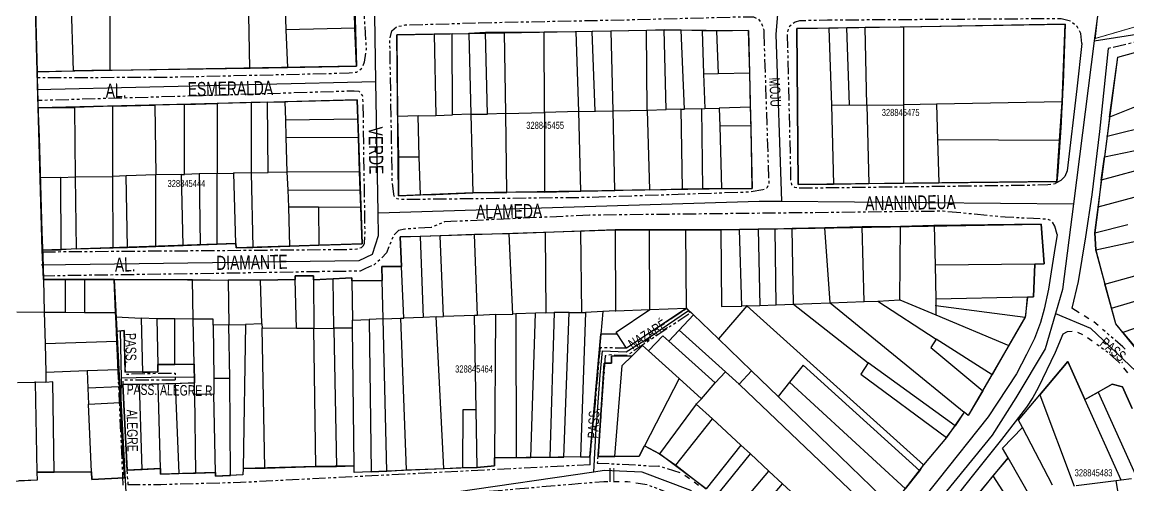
# Model space of a CAD drawing. Extents: x 203614 to 206284, y 4847494 to 4848495.
# Drawn here: x 205389.1 to 205702.2, y 4848154.1 to 4848285.1 of the extents above; entities that cross this region are included whole.
import ezdxf

# ---------------------------------------------------------------- set-up
doc = ezdxf.new("R2010")
doc.units = 0
doc.header["$LTSCALE"] = 1.5
doc.header["$MEASUREMENT"] = 0
doc.linetypes.add('PHANTOMX2', pattern=[5, 2.5, -0.5, 0.5, -0.5, 0.5, -0.5])
for name, color, linetype in [('CD-MALHA-LOTES', 40, 'CONTINUOUS'), ('CD_TXT_QUADRA', 7, 'CONTINUOUS'), ('LM-LIM-SETOR-FISCAL', 7, 'CONTINUOUS'), ('RU-QUADRAS', 210, 'CONTINUOUS'), ('SV-EIXO-RUA-N-PAV', 6, 'CONTINUOUS'), ('SV-EIXO-RUA-PAV', 20, 'CONTINUOUS'), ('SV-RUA-NAO-PAV-S-GUIA-C-GUIA', 7, 'PHANTOMX2'), ('SV-RUA-PAVIM-S-GUIA-C-GUIA', 7, 'CONTINUOUS'), ('SV-TXT-RUA-N-PAV-S-GUIA-C-GUIA', 7, 'CONTINUOUS')]:
    doc.layers.add(name, color=color, linetype=linetype)
doc.styles.add('ARIAL', font='ARIAL.TTF')
doc.linetypes.add('Limite', pattern='A,20,-3,[130,ltypeshp.shx,S=6.35,R=0,X=0,Y=0],-3,20', length=46)

msp = doc.modelspace()

# ---------------------------------------------------------------- linework, layer by layer
at = {"layer": 'CD-MALHA-LOTES'}
for p, q in [((205392.32, 4848310.55), (205393.42, 4848270.99)), ((205403.71, 4848271.28), (205402.38, 4848311.04)), ((205463.53, 4848293.14), (205463.78, 4848282.91)), ((205483.35, 4848283.38), (205483.12, 4848293.97)), ((205413.99, 4848291.4), (205413.99, 4848271.44)), ((205453.57, 4848272.07), (205453.19, 4848292.77)), ((205684.39, 4848284.51), (205638.79, 4848283.63)), ((205683.57, 4848262.47), (205684.39, 4848284.51)), ((205483.35, 4848283.38), (205463.78, 4848282.91)), ((205463.78, 4848282.91), (205464.25, 4848272.19)), ((205483.82, 4848272.61), (205483.35, 4848283.38)), ((205505.82, 4848281.67), (205495.2, 4848281.48)), ((205495.2, 4848281.48), (205495.45, 4848258.36)), ((205510.93, 4848281.74), (205505.82, 4848281.67)), ((205505.82, 4848281.67), (205506.28, 4848258.62)), ((205510.93, 4848281.74), (205515.6, 4848281.9)), ((205510.94, 4848258.8), (205510.93, 4848281.74)), ((205520.33, 4848282.14), (205515.6, 4848281.9)), ((205515.6, 4848281.9), (205516.21, 4848259.05)), ((205525.71, 4848282.16), (205520.33, 4848282.14)), ((205520.86, 4848259.05), (205520.33, 4848282.14)), ((205536.89, 4848282.21), (205525.71, 4848282.16)), ((205526.04, 4848259.23), (205525.71, 4848282.16)), ((205545.98, 4848282.37), (205536.89, 4848282.21)), ((205537, 4848259.53), (205536.89, 4848282.21)), ((205550.56, 4848282.46), (205545.98, 4848282.37)), ((205546.76, 4848259.75), (205545.98, 4848282.37)), ((205555.86, 4848282.56), (205550.56, 4848282.46)), ((205551.36, 4848259.85), (205550.56, 4848282.46)), ((205565.86, 4848282.74), (205555.86, 4848282.56)), ((205556.5, 4848259.96), (205555.86, 4848282.56)), ((205570.88, 4848282.85), (205565.86, 4848282.74)), ((205566.05, 4848260.18), (205565.86, 4848282.74)), ((205571.46, 4848260.3), (205570.88, 4848282.85)), ((205575.71, 4848282.76), (205570.88, 4848282.85)), ((205576.67, 4848260.45), (205575.71, 4848282.76)), ((205581.66, 4848282.59), (205575.71, 4848282.76)), ((205585.74, 4848282.47), (205581.66, 4848282.59)), ((205581.66, 4848282.59), (205582.07, 4848270.48)), ((205594.74, 4848282.67), (205585.74, 4848282.47)), ((205585.74, 4848282.47), (205586.2, 4848270.56)), ((205595.17, 4848270.73), (205594.74, 4848282.67)), ((205617.54, 4848283.4), (205608.44, 4848283.25)), ((205608.44, 4848283.25), (205608.82, 4848239.11)), ((205622.6, 4848283.5), (205617.54, 4848283.4)), ((205617.54, 4848283.4), (205618.23, 4848261.54)), ((205627.8, 4848283.57), (205622.6, 4848283.5)), ((205623.37, 4848261.64), (205622.6, 4848283.5)), ((205638.79, 4848283.63), (205627.8, 4848283.57)), ((205628.27, 4848261.55), (205627.8, 4848283.57)), ((205638.79, 4848261.64), (205638.79, 4848283.63)), ((205699.32, 4848275.18), (205711.63, 4848278.56)), ((205696.97, 4848258.15), (205699.32, 4848275.18)), ((205393.42, 4848270.99), (205403.71, 4848271.28)), ((205413.99, 4848271.44), (205403.71, 4848271.28)), ((205413.99, 4848271.44), (205453.57, 4848272.07)), ((205453.57, 4848272.07), (205464.25, 4848272.19)), ((205464.25, 4848272.19), (205483.82, 4848272.61)), ((205393.7, 4848260.88), (205393.42, 4848270.99)), ((205582.07, 4848270.48), (205586.2, 4848270.56)), ((205582.07, 4848270.48), (205582.37, 4848260.59)), ((205586.2, 4848270.56), (205595.17, 4848270.73)), ((205595.32, 4848261.02), (205595.17, 4848270.73)), ((205715.64, 4848265.61), (205696.97, 4848258.15)), ((205435.12, 4848261.79), (205426.73, 4848261.56)), ((205435.08, 4848241.96), (205435.12, 4848261.79)), ((205435.12, 4848261.79), (205444.37, 4848262.04)), ((205454.02, 4848262.3), (205444.37, 4848262.04)), ((205444.37, 4848262.04), (205444.37, 4848242.21)), ((205458.57, 4848262.42), (205454.02, 4848262.3)), ((205454.02, 4848262.3), (205454.02, 4848242.4)), ((205458.57, 4848262.42), (205463.55, 4848262.48)), ((205458.75, 4848242.51), (205458.57, 4848262.42)), ((205483.95, 4848263.1), (205463.55, 4848262.48)), ((205463.55, 4848262.48), (205463.71, 4848257.42)), ((205484.14, 4848257.74), (205483.95, 4848263.1)), ((205647.97, 4848261.82), (205638.79, 4848261.64)), ((205683.57, 4848262.47), (205647.97, 4848261.82)), ((205647.97, 4848261.82), (205648.24, 4848251.72)), ((205682.86, 4848251.6), (205683.57, 4848262.47)), ((205393.7, 4848260.88), (205403.95, 4848260.95)), ((205394.24, 4848240.98), (205393.7, 4848260.88)), ((205414.81, 4848261.24), (205403.95, 4848260.95)), ((205403.95, 4848260.95), (205404.13, 4848241.24)), ((205414.81, 4848261.24), (205426.73, 4848261.56)), ((205414.85, 4848241.42), (205414.81, 4848261.24)), ((205426.73, 4848261.56), (205427.02, 4848241.86)), ((205506.28, 4848258.62), (205510.94, 4848258.8)), ((205516.21, 4848259.05), (205510.94, 4848258.8)), ((205516.21, 4848259.05), (205520.86, 4848259.05)), ((205516.21, 4848259.05), (205516.77, 4848236.73)), ((205526.04, 4848259.23), (205520.86, 4848259.05)), ((205526.04, 4848259.23), (205537, 4848259.53)), ((205526.35, 4848236.89), (205526.04, 4848259.23)), ((205537, 4848259.53), (205536.98, 4848236.98)), ((205546.76, 4848259.75), (205537, 4848259.53)), ((205546.76, 4848259.75), (205551.36, 4848259.85)), ((205547.35, 4848237.23), (205546.76, 4848259.75)), ((205551.36, 4848259.85), (205556.5, 4848259.96)), ((205556.5, 4848259.96), (205566.05, 4848260.18)), ((205556.96, 4848237.42), (205556.5, 4848259.96)), ((205566.05, 4848260.18), (205571.46, 4848260.3)), ((205566.05, 4848260.18), (205566.72, 4848237.61)), ((205575.61, 4848260.39), (205571.46, 4848260.3)), ((205575.61, 4848260.39), (205576.67, 4848260.45)), ((205575.61, 4848260.39), (205576.02, 4848237.86)), ((205581.57, 4848260.57), (205576.67, 4848260.45)), ((205581.57, 4848260.57), (205582.37, 4848260.59)), ((205581.82, 4848237.91), (205581.57, 4848260.57)), ((205582.37, 4848260.59), (205586.5, 4848260.7)), ((205595.32, 4848261.02), (205586.5, 4848260.7)), ((205586.5, 4848260.7), (205586.63, 4848255.59)), ((205595.52, 4848255.68), (205595.32, 4848261.02)), ((205618.23, 4848261.54), (205623.37, 4848261.64)), ((205618.23, 4848261.54), (205618.86, 4848239.22)), ((205623.37, 4848261.64), (205628.27, 4848261.55)), ((205628.27, 4848261.55), (205638.79, 4848261.64)), ((205628.27, 4848261.55), (205628.81, 4848239.42)), ((205638.79, 4848239.45), (205638.79, 4848261.64)), ((205463.71, 4848257.42), (205484.14, 4848257.74)), ((205463.71, 4848257.42), (205463.81, 4848252.55)), ((205484.33, 4848252.44), (205484.14, 4848257.74)), ((205501.3, 4848258.53), (205495.45, 4848258.36)), ((205495.45, 4848258.36), (205495.69, 4848246.9)), ((205501.3, 4848258.53), (205506.28, 4848258.62)), ((205501.59, 4848246.94), (205501.3, 4848258.53)), ((205595.52, 4848255.68), (205586.63, 4848255.59)), ((205586.63, 4848255.59), (205587.15, 4848237.94)), ((205595.86, 4848237.94), (205595.52, 4848255.68)), ((205696.34, 4848252.78), (205718.14, 4848258.19)), ((205696.97, 4848258.15), (205696.34, 4848252.78)), ((205463.81, 4848252.55), (205484.33, 4848252.44)), ((205463.81, 4848252.55), (205464.08, 4848242.6)), ((205484.68, 4848242.7), (205484.33, 4848252.44)), ((205695.54, 4848246.93), (205727.88, 4848253.56)), ((205696.34, 4848252.78), (205695.54, 4848246.93)), ((205682.86, 4848251.6), (205648.24, 4848251.72)), ((205648.24, 4848251.72), (205648.63, 4848239.56)), ((205682.1, 4848239.93), (205682.86, 4848251.6)), ((205728.35, 4848249.49), (205694.66, 4848240.35)), ((205495.69, 4848246.9), (205501.59, 4848246.94)), ((205495.69, 4848246.9), (205495.69, 4848235.91)), ((205501.94, 4848236.19), (205501.59, 4848246.94)), ((205694.66, 4848240.35), (205695.54, 4848246.93)), ((205400.12, 4848241.13), (205394.24, 4848240.98)), ((205394.24, 4848240.98), (205394.81, 4848220.57)), ((205400.12, 4848241.13), (205404.13, 4848241.24)), ((205400.23, 4848220.6), (205400.12, 4848241.13)), ((205404.13, 4848241.24), (205414.85, 4848241.42)), ((205404.13, 4848241.24), (205404.48, 4848220.87)), ((205418.63, 4848241.56), (205414.85, 4848241.42)), ((205414.88, 4848221.19), (205414.85, 4848241.42)), ((205427.02, 4848241.86), (205418.63, 4848241.56)), ((205419.02, 4848221.32), (205418.63, 4848241.56)), ((205434.3, 4848241.93), (205427.02, 4848241.86)), ((205427.03, 4848221.61), (205427.02, 4848241.86)), ((205434.3, 4848241.93), (205435.08, 4848241.96)), ((205434.74, 4848221.89), (205434.3, 4848241.93)), ((205439.25, 4848242.11), (205435.08, 4848241.96)), ((205444.37, 4848242.21), (205439.25, 4848242.11)), ((205439.25, 4848242.11), (205439.5, 4848222.06)), ((205444.37, 4848242.21), (205449.12, 4848242.3)), ((205444.38, 4848222.23), (205444.37, 4848242.21)), ((205454.02, 4848242.4), (205449.12, 4848242.3)), ((205449.67, 4848222.42), (205449.12, 4848242.3)), ((205454.02, 4848242.4), (205458.75, 4848242.51)), ((205454.02, 4848242.4), (205454.5, 4848221.32)), ((205464.08, 4848242.6), (205458.75, 4848242.51)), ((205484.68, 4848242.7), (205464.08, 4848242.6)), ((205464.08, 4848242.6), (205464.34, 4848237.64)), ((205484.86, 4848237.55), (205484.68, 4848242.7)), ((205648.63, 4848239.56), (205682.1, 4848239.93)), ((205693.73, 4848232.75), (205729.17, 4848242.38)), ((205694.66, 4848240.35), (205693.73, 4848232.75)), ((205464.34, 4848237.64), (205484.86, 4848237.55)), ((205464.34, 4848237.64), (205464.55, 4848232.67)), ((205485.03, 4848232.62), (205484.86, 4848237.55)), ((205506.23, 4848236.32), (205516.77, 4848236.73)), ((205516.77, 4848236.73), (205526.35, 4848236.89)), ((205536.98, 4848236.98), (205526.35, 4848236.89)), ((205536.98, 4848236.98), (205547.35, 4848237.23)), ((205547.35, 4848237.23), (205556.96, 4848237.42)), ((205566.72, 4848237.61), (205556.96, 4848237.42)), ((205566.72, 4848237.61), (205576.02, 4848237.86)), ((205576.02, 4848237.86), (205581.82, 4848237.91)), ((205587.15, 4848237.94), (205581.82, 4848237.91)), ((205587.15, 4848237.94), (205595.86, 4848237.94)), ((205608.82, 4848239.11), (205618.86, 4848239.22)), ((205618.86, 4848239.22), (205628.81, 4848239.42)), ((205628.81, 4848239.42), (205638.79, 4848239.45)), ((205638.79, 4848239.45), (205648.63, 4848239.56)), ((205495.69, 4848235.91), (205501.94, 4848236.19)), ((205501.94, 4848236.19), (205506.23, 4848236.32)), ((205473.09, 4848232.67), (205464.55, 4848232.67)), ((205464.55, 4848232.67), (205464.81, 4848221.64)), ((205485.03, 4848232.62), (205473.09, 4848232.67)), ((205473.09, 4848232.67), (205473.11, 4848221.91)), ((205485.4, 4848222.29), (205485.03, 4848232.62)), ((205693.73, 4848232.75), (205692.8, 4848225.48)), ((205647.34, 4848227.53), (205637.85, 4848227.21)), ((205677.59, 4848227.85), (205647.34, 4848227.53)), ((205647.34, 4848227.53), (205647.61, 4848216.25)), ((205678.46, 4848216.65), (205677.59, 4848227.85)), ((205692.8, 4848225.48), (205702.18, 4848227.76)), ((205729.22, 4848228.3), (205693.08, 4848220.52)), ((205501.79, 4848224.43), (205496.14, 4848224.26)), ((205496.14, 4848224.26), (205496.51, 4848215.95)), ((205507.53, 4848224.59), (205501.79, 4848224.43)), ((205501.79, 4848224.43), (205502.69, 4848201.5)), ((205517.18, 4848224.94), (205507.53, 4848224.59)), ((205508.43, 4848201.71), (205507.53, 4848224.59)), ((205527.02, 4848225.15), (205517.18, 4848224.94)), ((205518.09, 4848202.07), (205517.18, 4848224.94)), ((205537.2, 4848225.52), (205527.02, 4848225.15)), ((205528.07, 4848202.44), (205527.02, 4848225.15)), ((205547.31, 4848225.9), (205537.2, 4848225.52)), ((205537.2, 4848225.52), (205537.39, 4848202.78)), ((205556.99, 4848226.26), (205547.31, 4848225.9)), ((205547.6, 4848202.84), (205547.31, 4848225.9)), ((205566.74, 4848226.29), (205556.99, 4848226.26)), ((205556.99, 4848226.26), (205557.08, 4848203.4)), ((205577.03, 4848226.28), (205566.74, 4848226.29)), ((205566.88, 4848203.69), (205566.74, 4848226.29)), ((205585.57, 4848226.29), (205577.03, 4848226.28)), ((205577.18, 4848204.15), (205577.03, 4848226.28)), ((205586.96, 4848226.24), (205585.57, 4848226.29)), ((205592.2, 4848226.35), (205586.96, 4848226.24)), ((205586.96, 4848226.24), (205587.09, 4848204.54)), ((205597.48, 4848226.46), (205592.2, 4848226.35)), ((205592.9, 4848204.71), (205592.2, 4848226.35)), ((205602.28, 4848226.51), (205597.48, 4848226.46)), ((205597.48, 4848226.46), (205597.94, 4848204.9)), ((205607.11, 4848226.7), (205602.28, 4848226.51)), ((205602.64, 4848205.07), (205602.28, 4848226.51)), ((205616.43, 4848226.86), (205607.11, 4848226.7)), ((205607.48, 4848205.26), (205607.11, 4848226.7)), ((205626.99, 4848227.09), (205616.43, 4848226.86)), ((205617.94, 4848205.64), (205616.43, 4848226.86)), ((205637.85, 4848227.21), (205626.99, 4848227.09)), ((205627.52, 4848205.95), (205626.99, 4848227.09)), ((205637.65, 4848206.44), (205637.85, 4848227.21)), ((205692.8, 4848225.48), (205693.074872, 4848220.61084)), ((205404.48, 4848220.87), (205414.88, 4848221.19)), ((205414.88, 4848221.19), (205419.02, 4848221.32)), ((205419.02, 4848221.32), (205427.03, 4848221.61)), ((205427.03, 4848221.61), (205434.74, 4848221.89)), ((205434.74, 4848221.89), (205439.5, 4848222.06)), ((205439.5, 4848222.06), (205444.38, 4848222.23)), ((205444.38, 4848222.23), (205449.67, 4848222.42)), ((205449.67, 4848222.42), (205449.69, 4848221.17)), ((205449.69, 4848221.17), (205454.5, 4848221.32)), ((205454.5, 4848221.32), (205464.81, 4848221.64)), ((205464.81, 4848221.64), (205473.11, 4848221.91)), ((205473.11, 4848221.91), (205485.4, 4848222.29)), ((205394.81, 4848220.57), (205400.23, 4848220.6)), ((205395.21, 4848212.24), (205394.81, 4848220.57)), ((205404.48, 4848220.87), (205400.23, 4848220.6)), ((205693.074872, 4848220.61084), (205693.08, 4848220.52)), ((205693.08, 4848220.52), (205695.68, 4848210.93)), ((205695.68, 4848210.93), (205730.04, 4848220.49)), ((205496.51, 4848215.95), (205490.96, 4848215.88)), ((205490.96, 4848215.88), (205491.04, 4848211.93)), ((205497.19, 4848201.27), (205496.51, 4848215.95)), ((205675.84, 4848216.56), (205647.61, 4848216.25)), ((205647.61, 4848216.25), (205647.81, 4848206.67)), ((205675.43, 4848207.29), (205675.84, 4848216.56)), ((205675.84, 4848216.56), (205678.46, 4848216.65)), ((205401.36, 4848212.24), (205395.21, 4848212.24)), ((205395.21, 4848212.24), (205395.42, 4848203.02)), ((205406.8, 4848212.24), (205401.36, 4848212.24)), ((205401.36, 4848212.24), (205401.36, 4848202.97)), ((205415.17, 4848212.24), (205406.8, 4848212.24)), ((205406.8, 4848212.24), (205406.8, 4848202.92)), ((205415.62, 4848202.84), (205415.17, 4848212.24)), ((205415.17, 4848212.24), (205437.38, 4848212.24)), ((205437.38, 4848212.24), (205447.45, 4848211.99)), ((205437.59, 4848201.02), (205437.38, 4848212.24)), ((205456.63, 4848211.99), (205447.45, 4848211.99)), ((205447.45, 4848211.99), (205447.64, 4848199.38)), ((205466.45, 4848212.22), (205456.63, 4848211.99)), ((205457.02, 4848199.65), (205456.63, 4848211.99)), ((205471.62, 4848213.3), (205466.42, 4848213.27)), ((205466.42, 4848213.27), (205466.45, 4848212.22)), ((205466.82, 4848198.35), (205466.45, 4848212.22)), ((205471.63, 4848212.15), (205471.62, 4848213.3)), ((205477.2, 4848212.43), (205471.63, 4848212.15)), ((205471.63, 4848212.15), (205471.74, 4848198.35)), ((205482.45, 4848212.69), (205477.2, 4848212.43)), ((205477.41, 4848198.42), (205477.2, 4848212.43)), ((205482.44, 4848211.84), (205482.45, 4848212.69)), ((205491.04, 4848211.93), (205482.44, 4848211.84)), ((205482.44, 4848211.84), (205482.69, 4848200.76)), ((205491.33, 4848201.06), (205491.04, 4848211.93)), ((205697.54, 4848204.13), (205726.4, 4848212.73)), ((205697.54, 4848204.13), (205695.68, 4848210.93)), ((205607.48, 4848205.26), (205617.94, 4848205.64)), ((205617.94, 4848205.64), (205627.52, 4848205.95)), ((205617.94, 4848205.64), (205655.8, 4848174.71)), ((205627.52, 4848205.95), (205631.39, 4848206.1)), ((205631.39, 4848206.1), (205637.65, 4848206.44)), ((205631.39, 4848206.1), (205647.93, 4848195.33)), ((205637.65, 4848206.44), (205647.85, 4848202.2)), ((205673.79, 4848207.25), (205647.81, 4848206.67)), ((205647.81, 4848206.67), (205647.82, 4848204.85)), ((205673.28, 4848202.07), (205673.79, 4848207.25)), ((205673.79, 4848207.25), (205675.43, 4848207.29)), ((205731.38, 4848207.87), (205700.77, 4848197.26)), ((205387.67, 4848203.05), (205395.42, 4848203.02)), ((205395.42, 4848203.02), (205395.62, 4848194)), ((205395.42, 4848203.02), (205401.36, 4848202.97)), ((205401.36, 4848202.97), (205406.8, 4848202.92)), ((205406.8, 4848202.92), (205415.62, 4848202.84)), ((205415.67, 4848201.69), (205415.62, 4848202.84)), ((205523.14, 4848202.3), (205518.09, 4848202.07)), ((205523.14, 4848202.3), (205522.89, 4848161.74)), ((205523.14, 4848202.3), (205528.07, 4848202.44)), ((205528.88, 4848202.47), (205528.07, 4848202.44)), ((205534.44, 4848202.67), (205528.88, 4848202.47)), ((205528.88, 4848202.47), (205529.02, 4848161.8)), ((205533.19, 4848161.85), (205534.44, 4848202.67)), ((205537.39, 4848202.78), (205534.44, 4848202.67)), ((205537.39, 4848202.78), (205539.86, 4848202.87)), ((205538.62, 4848161.9), (205539.86, 4848202.87)), ((205544.01, 4848202.84), (205539.86, 4848202.87)), ((205542.48, 4848161.94), (205544.01, 4848202.84)), ((205544.01, 4848202.84), (205547.6, 4848202.84)), ((205548.6, 4848202.9), (205547.23, 4848161.99)), ((205547.6, 4848202.84), (205548.6, 4848202.9)), ((205553.56, 4848203.15), (205548.6, 4848202.9)), ((205553.56, 4848203.15), (205553.01, 4848196.78)), ((205557.08, 4848203.4), (205553.56, 4848203.15)), ((205557.08, 4848203.4), (205566.88, 4848203.69)), ((205557.35, 4848197.3), (205566.88, 4848203.69)), ((205577.18, 4848204.15), (205560.22, 4848192.8)), ((205566.88, 4848203.69), (205577.18, 4848204.15)), ((205577.18, 4848204.15), (205579.17, 4848202.22)), ((205594.29, 4848204.76), (205586.24, 4848195.4)), ((205587.09, 4848204.54), (205592.9, 4848204.71)), ((205594.29, 4848204.76), (205592.9, 4848204.71)), ((205594.29, 4848204.76), (205597.94, 4848204.9)), ((205644.33, 4848159.77), (205594.29, 4848204.76)), ((205597.94, 4848204.9), (205602.64, 4848205.07)), ((205602.64, 4848205.07), (205607.48, 4848205.26)), ((205607.48, 4848205.26), (205628.67, 4848188.63)), ((205647.82, 4848204.85), (205673.1, 4848201.6)), ((205647.82, 4848204.85), (205647.85, 4848202.2)), ((205698.75, 4848199.72), (205697.54, 4848204.13)), ((205415.67, 4848201.69), (205422.8, 4848201.29)), ((205415.85, 4848197.55), (205415.67, 4848201.69)), ((205427.26, 4848201.13), (205422.8, 4848201.29)), ((205422.8, 4848201.29), (205423.23, 4848185.94)), ((205432.37, 4848201.08), (205427.26, 4848201.13)), ((205427.26, 4848201.13), (205427.56, 4848188.13)), ((205432.41, 4848188.2), (205432.37, 4848201.08)), ((205437.59, 4848201.02), (205432.37, 4848201.08)), ((205437.8, 4848188.23), (205437.59, 4848201.02)), ((205443.25, 4848200.96), (205437.59, 4848201.02)), ((205443.24, 4848199.26), (205443.25, 4848200.96)), ((205447.64, 4848199.38), (205443.24, 4848199.26)), ((205443.24, 4848199.26), (205443.39, 4848184.25)), ((205447.64, 4848199.38), (205452.37, 4848199.52)), ((205447.95, 4848184.25), (205447.64, 4848199.38)), ((205452.37, 4848199.52), (205451.71, 4848158.71)), ((205457.02, 4848199.65), (205452.37, 4848199.52)), ((205457.02, 4848199.65), (205457.06, 4848198.42)), ((205482.69, 4848200.76), (205487.41, 4848200.94)), ((205482.7, 4848198.47), (205482.69, 4848200.76)), ((205491.33, 4848201.06), (205487.41, 4848200.94)), ((205487.41, 4848200.94), (205487.97, 4848157.81)), ((205491.33, 4848201.06), (205496.3, 4848201.27)), ((205492.41, 4848158.01), (205491.33, 4848201.06)), ((205496.3, 4848201.27), (205497.19, 4848201.27)), ((205496.3, 4848201.27), (205497.84, 4848158.32)), ((205502.69, 4848201.5), (205497.19, 4848201.27)), ((205506.37, 4848201.65), (205502.69, 4848201.5)), ((205506.37, 4848201.65), (205508.43, 4848201.71)), ((205508.53, 4848158.75), (205506.37, 4848201.65)), ((205517.18, 4848202.04), (205508.43, 4848201.71)), ((205518.09, 4848202.07), (205517.18, 4848202.04)), ((205517.65, 4848175.29), (205517.18, 4848202.04)), ((205579.17, 4848202.22), (205575.12, 4848197.86)), ((205579.17, 4848202.22), (205586.24, 4848195.4)), ((205647.85, 4848202.2), (205668.45, 4848193.59)), ((205668.45, 4848193.59), (205673.1, 4848201.6)), ((205673.1, 4848201.6), (205673.28, 4848202.07)), ((205700.77, 4848197.26), (205698.75, 4848199.72)), ((205418.04, 4848197.82), (205415.85, 4848197.55)), ((205415.96, 4848194.65), (205415.85, 4848197.55)), ((205418.33, 4848185.96), (205418.04, 4848197.82)), ((205466.82, 4848198.35), (205457.06, 4848198.42)), ((205457.89, 4848158.84), (205457.06, 4848198.42)), ((205471.74, 4848198.35), (205466.82, 4848198.35)), ((205471.74, 4848198.35), (205477.41, 4848198.42)), ((205472.33, 4848159.26), (205471.74, 4848198.35)), ((205482.7, 4848198.47), (205477.41, 4848198.42)), ((205477.41, 4848198.42), (205477.41, 4848198.12)), ((205477.41, 4848198.12), (205478.1, 4848159.33)), ((205483.12, 4848159.45), (205482.7, 4848198.47)), ((205549.9, 4848162.06), (205553.01, 4848196.78)), ((205553.01, 4848196.78), (205557.62, 4848196.88)), ((205557.62, 4848196.88), (205557.35, 4848197.3)), ((205560.22, 4848192.8), (205557.62, 4848196.88)), ((205570.49, 4848196.3), (205566.49, 4848192.02)), ((205572.22, 4848194.75), (205570.49, 4848196.3)), ((205575.12, 4848197.86), (205572.22, 4848194.75)), ((205588.22, 4848186.12), (205575.12, 4848197.86)), ((205700.77, 4848197.26), (205706.33, 4848190.62)), ((205415.96, 4848194.65), (205395.62, 4848194)), ((205395.62, 4848194), (205395.81, 4848185.9)), ((205416.31, 4848186.69), (205415.96, 4848194.65)), ((205564.77, 4848193.58), (205561.84, 4848190.66)), ((205566.49, 4848192.02), (205564.77, 4848193.58)), ((205585.31, 4848183.02), (205572.22, 4848194.75)), ((205595.64, 4848186.33), (205586.24, 4848195.4)), ((205647.93, 4848195.33), (205646.35, 4848192.96)), ((205646.35, 4848192.96), (205661.14, 4848180.75)), ((205663.77, 4848185.22), (205647.93, 4848195.33)), ((205668.45, 4848193.59), (205663.77, 4848185.22)), ((205561.84, 4848190.66), (205555.98, 4848190.55)), ((205555.98, 4848190.55), (205555.98, 4848188.5)), ((205559.05, 4848187.87), (205561.84, 4848190.66)), ((205575.16, 4848184.17), (205566.49, 4848192.02)), ((205416.31, 4848186.69), (205407.51, 4848186.35)), ((205416.7, 4848181.8), (205416.31, 4848186.69)), ((205427.54, 4848186.06), (205427.56, 4848188.13)), ((205427.56, 4848188.13), (205432.41, 4848188.2)), ((205432.41, 4848188.2), (205437.8, 4848188.23)), ((205437.8, 4848188.23), (205437.9, 4848182.96)), ((205553.93, 4848188.5), (205552.2, 4848162.11)), ((205555.98, 4848188.5), (205553.93, 4848188.5)), ((205556.93, 4848162.13), (205559.05, 4848187.87)), ((205610.23, 4848188.01), (205606.4, 4848183.17)), ((205643.32, 4848158.1), (205610.23, 4848188.01)), ((205628.67, 4848188.63), (205626.54, 4848185.44)), ((205653.29, 4848170.83), (205628.67, 4848188.63)), ((205685.22, 4848188.97), (205677.29, 4848179.61)), ((205690, 4848178.27), (205685.22, 4848188.97)), ((205407.51, 4848186.35), (205395.81, 4848185.9)), ((205395.81, 4848185.9), (205395.84, 4848183.11)), ((205407.51, 4848186.35), (205407.73, 4848181.45)), ((205423.23, 4848185.94), (205418.33, 4848185.96)), ((205423.23, 4848185.94), (205427.54, 4848186.06)), ((205443.39, 4848184.25), (205447.95, 4848184.25)), ((205443.39, 4848184.25), (205443.43, 4848179.81)), ((205448.09, 4848156.79), (205447.95, 4848184.25)), ((205575.16, 4848184.17), (205565.29, 4848165.17)), ((205581.43, 4848178.49), (205575.16, 4848184.17)), ((205588.22, 4848186.12), (205585.31, 4848183.02)), ((205592.13, 4848182.62), (205588.22, 4848186.12)), ((205592.13, 4848182.62), (205595.64, 4848186.33)), ((205603.16, 4848179.08), (205595.64, 4848186.33)), ((205626.54, 4848185.44), (205650.82, 4848167.47)), ((205661.14, 4848180.75), (205663.77, 4848185.22)), ((205387.81, 4848183.03), (205392.84, 4848183.12)), ((205392.84, 4848183.12), (205393.31, 4848157.68)), ((205395.84, 4848183.11), (205392.84, 4848183.12)), ((205397.81, 4848183.24), (205395.84, 4848183.11)), ((205398.24, 4848157.72), (205397.81, 4848183.24)), ((205416.7, 4848181.8), (205407.73, 4848181.45)), ((205407.73, 4848181.45), (205407.93, 4848176.91)), ((205416.93, 4848177.41), (205416.7, 4848181.8)), ((205422.41, 4848182.54), (205417.66, 4848182.52)), ((205417.66, 4848182.52), (205418.89, 4848158.27)), ((205427.69, 4848182.62), (205422.41, 4848182.54)), ((205423.15, 4848158.49), (205422.41, 4848182.54)), ((205432.47, 4848182.7), (205427.69, 4848182.62)), ((205428.31, 4848158.71), (205427.69, 4848182.62)), ((205437.9, 4848182.96), (205432.47, 4848182.7)), ((205432.47, 4848182.7), (205433.49, 4848157.33)), ((205437.96, 4848179.69), (205437.9, 4848182.96)), ((205581.43, 4848178.49), (205585.31, 4848183.02)), ((205592.35, 4848182.41), (205592.13, 4848182.62)), ((205632.4, 4848144.24), (205592.35, 4848182.41)), ((205606.4, 4848183.17), (205603.16, 4848179.08)), ((205606.4, 4848183.17), (205639.26, 4848153.01)), ((205661.14, 4848180.75), (205657, 4848173.73)), ((205697.71, 4848182.57), (205693.8, 4848180.3)), ((205700.62, 4848181.89), (205697.71, 4848182.57)), ((205703.42, 4848175.75), (205700.62, 4848181.89)), ((205407.93, 4848176.91), (205416.93, 4848177.41)), ((205418.12, 4848156.05), (205416.93, 4848177.41)), ((205443.43, 4848179.81), (205437.96, 4848179.69)), ((205437.96, 4848179.69), (205438.19, 4848157.4)), ((205443.9, 4848157.62), (205443.43, 4848179.81)), ((205581.43, 4848178.49), (205580, 4848176.92)), ((205603.16, 4848179.08), (205635.37, 4848148)), ((205671.25, 4848172.43), (205677.29, 4848179.61)), ((205677.29, 4848179.61), (205686.98, 4848153.75)), ((205690, 4848178.27), (205693.8, 4848180.3)), ((205700.28, 4848155.38), (205690, 4848178.27)), ((205693.8, 4848180.3), (205704.74, 4848156.05)), ((205408.8, 4848157.82), (205407.93, 4848176.91)), ((205513.89, 4848175.29), (205513.8, 4848159)), ((205517.65, 4848175.29), (205513.89, 4848175.29)), ((205517.94, 4848159), (205517.65, 4848175.29)), ((205580, 4848176.92), (205569.61, 4848162.9)), ((205584.62, 4848172.78), (205580, 4848176.92)), ((205655.8, 4848174.71), (205653.29, 4848170.83)), ((205657, 4848173.73), (205655.8, 4848174.71)), ((205574.21, 4848159.63), (205584.62, 4848172.78)), ((205592.65, 4848165.31), (205584.62, 4848172.78)), ((205672.31, 4848170.3), (205671.25, 4848172.43)), ((205650.82, 4848167.47), (205653.29, 4848170.83)), ((205666.66, 4848164.52), (205672.31, 4848170.3)), ((205680.8, 4848153.99), (205672.31, 4848170.3)), ((205563.8, 4848162.24), (205565.29, 4848165.17)), ((205565.29, 4848165.17), (205569.61, 4848162.9)), ((205592.65, 4848165.31), (205582.76, 4848152.93)), ((205595.31, 4848162.84), (205592.65, 4848165.31)), ((205650.82, 4848167.47), (205644.33, 4848159.77)), ((205522.86, 4848159.5), (205522.89, 4848161.74)), ((205522.89, 4848161.74), (205529.02, 4848161.8)), ((205529.02, 4848161.8), (205533.19, 4848161.85)), ((205533.19, 4848161.85), (205538.62, 4848161.9)), ((205538.62, 4848161.9), (205542.48, 4848161.94)), ((205547.23, 4848161.99), (205542.48, 4848161.94)), ((205547.23, 4848161.99), (205549.9, 4848162.06)), ((205552.2, 4848162.11), (205556.93, 4848162.13)), ((205556.93, 4848162.13), (205563.8, 4848162.24)), ((205569.61, 4848162.9), (205574.21, 4848159.63)), ((205585.35, 4848150.52), (205595.31, 4848162.84)), ((205600.55, 4848157.97), (205595.31, 4848162.84)), ((205668.27, 4848161.77), (205663.95, 4848156.61)), ((205668.27, 4848161.77), (205666.66, 4848164.52)), ((205674.88, 4848150.17), (205668.27, 4848161.77)), ((205418.89, 4848158.27), (205423.15, 4848158.49)), ((205423.15, 4848158.49), (205428.31, 4848158.71)), ((205428.31, 4848158.71), (205428.29, 4848157.11)), ((205451.71, 4848158.71), (205451.65, 4848156.95)), ((205451.71, 4848158.71), (205457.89, 4848158.84)), ((205457.89, 4848158.84), (205472.33, 4848159.26)), ((205472.33, 4848159.26), (205478.1, 4848159.33)), ((205478.1, 4848159.33), (205483.12, 4848159.45)), ((205483.16, 4848157.6), (205483.12, 4848159.45)), ((205497.84, 4848158.32), (205508.53, 4848158.75)), ((205508.53, 4848158.75), (205513.8, 4848159)), ((205513.8, 4848159), (205517.94, 4848159)), ((205517.94, 4848159), (205522.86, 4848159.5)), ((205574.21, 4848159.63), (205582.76, 4848152.93)), ((205643.32, 4848158.1), (205644.33, 4848159.77)), ((205393.36, 4848155.39), (205388.19, 4848155.22)), ((205393.31, 4848157.68), (205398.24, 4848157.72)), ((205393.31, 4848157.68), (205393.36, 4848155.39)), ((205398.24, 4848157.72), (205408.8, 4848157.82)), ((205408.8, 4848157.82), (205408.84, 4848155.63)), ((205408.84, 4848155.63), (205418.12, 4848156.05)), ((205428.29, 4848157.11), (205433.49, 4848157.33)), ((205433.49, 4848157.33), (205438.19, 4848157.4)), ((205438.19, 4848157.4), (205443.9, 4848157.62)), ((205443.9, 4848157.62), (205443.85, 4848156.6)), ((205443.85, 4848156.6), (205448.09, 4848156.79)), ((205451.65, 4848156.95), (205448.09, 4848156.79)), ((205487.97, 4848157.81), (205483.16, 4848157.6)), ((205487.97, 4848157.81), (205492.41, 4848158.01)), ((205492.41, 4848158.01), (205497.84, 4848158.32)), ((205590.31, 4848145.9), (205600.55, 4848157.97)), ((205604.39, 4848154.4), (205600.55, 4848157.97)), ((205639.26, 4848153.01), (205643.32, 4848158.1)), ((205663.95, 4848156.61), (205659.34, 4848150.9)), ((205663.95, 4848156.61), (205670.04, 4848147.15)), ((205700.28, 4848155.38), (205698.89, 4848155.27)), ((205703.24, 4848155.84), (205700.28, 4848155.38)), ((205594.16, 4848142.31), (205604.39, 4848154.4)), ((205604.39, 4848154.4), (205607.87, 4848151.17)), ((205698.89, 4848155.27), (205687.55, 4848153.83)), ((205701.98, 4848137.5), (205698.89, 4848155.27))]:
    msp.add_line(p, q, dxfattribs=at)
for p in [(205453.57, 4848272.07), (205453.57, 4848272.07), (205546.76, 4848259.75), (205551.36, 4848259.85), (205696.34, 4848252.78), (205444.37, 4848242.21), (205449.12, 4848242.3), (205449.12, 4848242.3), (205454.02, 4848242.4), (205576.02, 4848237.86), (205647.34, 4848227.53), (205566.74, 4848226.29), (205464.81, 4848221.64), (205693.08, 4848220.52), (205693.08, 4848220.52), (205637.65, 4848206.44), (205539.86, 4848202.87), (205557.08, 4848203.4), (205566.88, 4848203.69), (205577.18, 4848204.15), (205577.18, 4848204.15), (205577.18, 4848204.15), (205594.29, 4848204.76), (205647.82, 4848204.85), (205457.06, 4848198.42), (205471.74, 4848198.35), (205586.24, 4848195.4), (205586.24, 4848195.4), (205392.84, 4848183.12), (205427.69, 4848182.62), (205592.13, 4848182.62), (205592.13, 4848182.62), (205580, 4848176.92), (205569.61, 4848162.9), (205457.89, 4848158.84), (205457.89, 4848158.84)]:
    msp.add_point(p, dxfattribs=at)
at = {"layer": 'LM-LIM-SETOR-FISCAL', "linetype": 'Limite', "ltscale": 0.1, "const_width": 0.25}
msp.add_lwpolyline([(205885.38, 4848100.28), (205758.68, 4848087.81), (205748.409435, 4848134.360112), (205855.058906, 4848144.189237), (205857.54, 4848167.98), (205826.48, 4848206.22), (205791.25, 4848260.92), (205756.795428, 4848299.013086), (205692.97, 4848280.46), (205710.220191, 4848439.156266), (205051.319023, 4848428.56508), (204677.840805, 4848416.249793)], dxfattribs=at)
at = {"layer": 'RU-QUADRAS', "color": 6, "linetype": 'Continuous'}
msp.add_lwpolyline([(205187.64, 4848424.53, -0.0101833848), (205389.97, 4848427.19, 0.0046218357), (205395.21, 4848212.24), (205415.17, 4848212.24), (205418.12, 4848156.05), (205408.84, 4848155.63), (205408.8, 4848157.82), (205393.31, 4848157.68), (205393.36, 4848155.39), (205373.74, 4848154.36)], format="xyb", dxfattribs=at)
for points in [[(205392.32, 4848310.55), (205427.74, 4848312.27), (205482.71, 4848313.02), (205483.82, 4848272.61), (205393.42, 4848270.99)], [(205495.2, 4848281.48), (205570.88, 4848282.85), (205594.74, 4848282.67), (205595.86, 4848237.94), (205516.77, 4848236.73), (205495.69, 4848235.91)], [(205393.7, 4848260.88), (205483.95, 4848263.1), (205485.4, 4848222.29), (205449.69, 4848221.17), (205449.67, 4848222.42), (205394.81, 4848220.57)]]:
    msp.add_lwpolyline(points, close=True, dxfattribs=at)
msp.add_lwpolyline([(205608.44, 4848283.25), (205684.39, 4848284.51, -0.0139695256), (205682.1, 4848239.93), (205608.82, 4848239.11)], format="xyb", close=True, dxfattribs=at)
for points in [[(205714.37, 4848180.49), (205698.75, 4848199.72), (205693.06, 4848220.59), (205692.8, 4848225.48), (205699.32, 4848275.18), (205711.63, 4848278.56)], [(205582.76, 4848152.93), (205569.61, 4848162.9), (205565.29, 4848165.17), (205563.8, 4848162.24), (205552.2, 4848162.11), (205553.93, 4848188.5), (205555.98, 4848188.5), (205555.98, 4848190.55), (205561.84, 4848190.66), (205564.77, 4848193.58), (205566.49, 4848192.02), (205570.49, 4848196.3), (205572.22, 4848194.75), (205579.17, 4848202.22), (205577.18, 4848204), (205560.22, 4848192.8), (205557.62, 4848196.88), (205553.01, 4848196.78), (205549.9, 4848162.06), (205522.89, 4848161.74), (205522.86, 4848159.5), (205517.94, 4848159), (205483.16, 4848157.6), (205483.12, 4848159.45), (205472.33, 4848159.26), (205451.71, 4848158.71), (205451.65, 4848156.95), (205443.85, 4848156.6), (205443.9, 4848157.62), (205428.29, 4848157.11), (205428.31, 4848158.71), (205418.89, 4848158.27), (205417.66, 4848182.52), (205437.9, 4848182.96), (205437.8, 4848188.23), (205427.56, 4848188.13), (205427.54, 4848186.06), (205418.33, 4848185.96), (205418.04, 4848197.82), (205415.85, 4848197.55), (205415.17, 4848212.24), (205456.63, 4848211.99), (205466.45, 4848212.22), (205466.42, 4848213.27), (205471.62, 4848213.3), (205471.63, 4848212.15), (205482.45, 4848212.69), (205482.46, 4848211.84), (205491.04, 4848211.93), (205490.96, 4848215.88), (205496.51, 4848215.95), (205496.14, 4848224.26), (205556.99, 4848226.26), (205586.96, 4848226.24), (205677.59, 4848227.85), (205678.46, 4848216.65), (205675.84, 4848216.56), (205675.43, 4848207.29), (205673.79, 4848207.25), (205673.1, 4848201.6), (205657, 4848173.73), (205655.8, 4848174.71), (205650.82, 4848167.47), (205644.33, 4848159.77), (205625.16, 4848135.09)], [(205659.34, 4848150.9), (205668.27, 4848161.77), (205666.66, 4848164.52), (205672.31, 4848170.3), (205671.25, 4848172.43), (205685.22, 4848188.97), (205690, 4848178.27), (205697.71, 4848182.57), (205700.62, 4848181.89), (205703.42, 4848175.75)]]:
    msp.add_lwpolyline(points, dxfattribs=at)
at = {"layer": 'SV-EIXO-RUA-N-PAV', "flags": 128}
for points in [[(205490.061214, 4848224.649142), (205489.948055, 4848231.099226), (205489.295368, 4848268.302413), (205488.966172, 4848287.066536), (205488.807485, 4848296.111707), (205486.550773, 4848314.416154), (205486.659819, 4848318.232766), (205487.30301, 4848340.744467), (205487.246925, 4848343.83315), (205486.828895, 4848366.854656), (205485.51872, 4848439.00789)], [(205600.661444, 4848344.10311), (205603.523709, 4848293.102757), (205603.122439, 4848288.488158), (205602.520725, 4848281.568448), (205604.102678, 4848234.373522)], [(205692.673122, 4848279.798103), (205710.756241, 4848282.618406), (205752.944793, 4848299.871233)], [(205393.273319, 4848266.022206), (205489.295368, 4848268.302413)], [(205489.948055, 4848231.099226), (205597.756554, 4848234.42823), (205604.102678, 4848234.373522), (205686.787283, 4848233.660723)], [(205394.527048, 4848216.374529), (205484.544806, 4848217.628258), (205488.305994, 4848219.383479), (205490.061214, 4848224.649142)], [(205550.958028, 4848157.685799), (205551.589361, 4848168.48159), (205552.788893, 4848185.180343), (205553.483359, 4848192.030304), (205560.175487, 4848191.777771), (205565.857482, 4848195.376367), (205577.789672, 4848203.457427)], [(205681.702739, 4848202.586738), (205691.574451, 4848198.418682), (205713.731334, 4848177.393902), (205730.065971, 4848177.959954), (205734.161722, 4848178.71999), (205741.362945, 4848180.0563), (205745.753691, 4848180.871077), (205759.145799, 4848182.428299), (205766.616742, 4848183.297013), (205796.23128, 4848185.564289)], [(205416.904106, 4848197.716133), (205417.144721, 4848184.375366), (205417.117986, 4848178.46693), (205418.505582, 4848151.924977)], [(205417.144721, 4848184.375366), (205425.646452, 4848184.589246), (205437.677203, 4848184.696186)], [(205620.350104, 4848114.894896), (205578.468077, 4848152.535705), (205564.659072, 4848157.650151), (205553.918734, 4848158.161596), (205550.958028, 4848157.685799), (205511.980274, 4848152.02426), (205481.293596, 4848151.512815), (205475.301239, 4848151.547057), (205418.505582, 4848151.924977), (205391.790786, 4848152.02426), (205328.824372, 4848149.390684), (205257.280847, 4848146.398369), (205249.723966, 4848146.105467), (205123.740455, 4848141.222385)]]:
    msp.add_lwpolyline(points, dxfattribs=at)
at = {"layer": 'SV-EIXO-RUA-PAV', "flags": 128}
msp.add_lwpolyline([(205710.876492, 4848418.538543), (205701.259154, 4848347.101518), (205693.925989, 4848289.618962), (205692.673122, 4848279.798103), (205686.787283, 4848233.660723), (205683.691646, 4848209.394921), (205681.702739, 4848202.586738), (205678.793129, 4848192.62692), (205670.503331, 4848178.684987), (205663.720769, 4848168.134334), (205637.09824, 4848135.453984), (205620.350104, 4848114.894896), (205617.920993, 4848111.913053), (205600.793664, 4848090.888487), (205589.112584, 4848070.352396), (205586.770755, 4848066.022221), (205575.39312, 4848044.98433), (205569.141707, 4848033.425113), (205553.315728, 4847994.236976), (205547.783096, 4847974.872764), (205543.60692, 4847960.256069)], dxfattribs=at)
at = {"layer": 'SV-RUA-NAO-PAV-S-GUIA-C-GUIA', "flags": 128}
for points in [[(205484.232431, 4848313.732785), (205486.526545, 4848277.326352), (205485.957049, 4848273.771057), (205485.272762, 4848271.91584), (205483.825287, 4848270.846976), (205481.732351, 4848270.592765), (205430.693026, 4848269.421972), (205393.462338, 4848269.278533)], [(205796.230724, 4848243.564928), (205796.007811, 4848243.922404), (205792.345129, 4848251.874718), (205790.216085, 4848259.888612), (205786.204729, 4848265.327738), (205779.622461, 4848272.974612), (205769.943495, 4848284.349749), (205767.829692, 4848286.139621), (205765.802191, 4848287.632088), (205760.482603, 4848294.065077), (205758.095864, 4848297.401223), (205756.771263, 4848298.45683), (205755.657861, 4848298.642397), (205744.824428, 4848295.2451), (205730.573884, 4848289.911962), (205716.8435, 4848283.585962), (205709.030443, 4848280.430103), (205702.131443, 4848278.904639), (205696.579897, 4848277.590206)], [(205599.103358, 4848282.100195), (205600.516141, 4848239.331109), (205599.925216, 4848238.096964), (205598.880535, 4848237.569904), (205595.033911, 4848236.945218), (205548.52267, 4848235.399582), (205496.644327, 4848234.837164), (205495.348103, 4848235.078965), (205494.464647, 4848235.805911), (205494.337355, 4848236.468743), (205493.937267, 4848239.791453), (205493.243616, 4848280.456718), (205493.784478, 4848282.624881), (205495.151155, 4848283.751558), (205497.578932, 4848284.271796), (205518.327923, 4848284.881567)], [(205518.327923, 4848284.881567), (205560.242617, 4848285.747738), (205590.851944, 4848286.542193), (205596.217067, 4848286.563071), (205597.568062, 4848285.996525), (205598.421575, 4848284.739334), (205599.087929, 4848282.892685), (205599.103358, 4848282.100195)], [(205689.119241, 4848279.01169), (205688.894861, 4848281.811594), (205687.776992, 4848283.80545), (205685.963128, 4848285.294655), (205683.255341, 4848286.027833), (205617.123951, 4848285.608328), (205609.213321, 4848285.442331), (205607.999432, 4848285.095506), (205606.979105, 4848284.393429), (205606.005187, 4848283.36138), (205605.745068, 4848281.627253), (205606.709978, 4848240.420897), (205606.971372, 4848239.121939), (205607.778257, 4848238.376702), (205609.631304, 4848238.138338), (205674.058417, 4848238.947222), (205679.510138, 4848239.081852), (205681.608534, 4848239.395306)], [(205394.823005, 4848220.066697), (205434.692605, 4848220.370723), (205482.464413, 4848220.773812), (205483.944037, 4848220.887043), (205485.199397, 4848221.294187), (205485.776184, 4848221.870974), (205486.081542, 4848222.515618), (205486.226322, 4848225.399855), (205485.706623, 4848262.26402), (205485.524896, 4848264.327484), (205484.57732, 4848265.401404), (205483.126791, 4848265.549218), (205445.568765, 4848264.390656), (205393.63955, 4848262.869238)], [(205682.133616, 4848224.991813), (205681.541256, 4848227.338568), (205680.51069, 4848228.884417), (205679.222482, 4848229.27088), (205667.483751, 4848229.851227), (205649.859781, 4848231.540282), (205549.761433, 4848230.411618)], [(205549.761433, 4848230.411618), (205508.761011, 4848228.544226), (205504.973084, 4848226.919439), (205497.495942, 4848226.487607), (205495.727133, 4848226.108576), (205494.211011, 4848224.592454), (205492.315859, 4848219.791402), (205490.673393, 4848218.022593), (205488.778241, 4848216.380127), (205486.377714, 4848215.337793), (205484.861592, 4848214.579732), (205470.213213, 4848214.393111), (205449.905741, 4848214.014172), (205395.0125, 4848213.213162)], [(205560.20971, 4848192.866195), (205577.18, 4848204), (205578.314428, 4848202.730144), (205560.45943, 4848190.743572)], [(205688.426528, 4848202.785211), (205686.331763, 4848204.096572)], [(205691.138075, 4848201.087735), (205689.782302, 4848201.936473)], [(205693.764623, 4848199.169079), (205692.550716, 4848200.203396), (205692.493848, 4848200.238996)], [(205417.713813, 4848153.984416), (205417.67, 4848156.42), (205416.73, 4848177.4), (205416.31, 4848186.69), (205415.96, 4848194.65), (205415.86, 4848197.6), (205418.04, 4848197.82), (205418.33, 4848185.96), (205418.374531, 4848185.444766), (205428.414303, 4848185.708223), (205432.466201, 4848185.708223), (205432.466201, 4848183.694013)], [(205686.406581, 4848197.529023), (205684.973366, 4848197.4494), (205683.729272, 4848196.738549)], [(205689.401554, 4848196.569061), (205687.980749, 4848197.248577)], [(205701.391425, 4848192.540478), (205700.782115, 4848193.189781), (205695.031676, 4848198.089479)], [(205549.97118, 4848159.778261), (205549.97118, 4848162.150604), (205551.431617, 4848177.184038), (205552.842963, 4848192.991055), (205560.20971, 4848192.866195)], [(205692.073983, 4848194.769794), (205690.760403, 4848195.728327)], [(205699.855662, 4848188.544205), (205699.60616, 4848188.835474), (205696.531294, 4848191.517248), (205693.387562, 4848193.811262)], [(205554.216424, 4848190.618712), (205551.968942, 4848160.277702), (205569.359222, 4848159.37835)], [(205560.45943, 4848190.743572), (205555.839606, 4848190.868433), (205554.216424, 4848190.618712)], [(205702.177773, 4848185.833362), (205701.016717, 4848187.188783)], [(205432.466201, 4848183.694013), (205417.713813, 4848183.694013), (205417.64, 4848182.99), (205418.76, 4848158.26), (205419.098582, 4848154.110304)], [(205549.97118, 4848159.778261), (205450.919859, 4848154.74253), (205428.413077, 4848154.149545), (205419.098582, 4848154.110304)], [(205575.432512, 4848157.535544), (205569.359222, 4848159.37835)], [(205578.063676, 4848155.771819), (205576.773281, 4848156.704723)], [(205554.997601, 4848154.997007), (205553.794356, 4848154.997007), (205482.2654, 4848148.83848)], [(205558.150108, 4848154.997007), (205556.573855, 4848154.997007)], [(205561.290591, 4848154.86243), (205560.48313, 4848154.997007), (205559.726361, 4848154.997007)], [(205573.073947, 4848151.367942), (205572.511383, 4848151.611999), (205566.428706, 4848154.006077), (205562.843718, 4848154.603575)], [(205580.644465, 4848153.90601), (205579.35407, 4848154.838914)]]:
    msp.add_lwpolyline(points, dxfattribs=at)
at = {"layer": 'SV-RUA-PAVIM-S-GUIA-C-GUIA', "flags": 128}
for points in [[(205689.119241, 4848279.01169), (205687.729978, 4848266.146789), (205685.004995, 4848242.955787), (205684.331597, 4848241.384525), (205683.209268, 4848240.262196), (205681.608534, 4848239.395306)], [(205696.579897, 4848277.590206), (205694.184684, 4848254.079183), (205691.926038, 4848236.188441), (205690.18616, 4848224.323699), (205688.114521, 4848211.650524), (205686.331763, 4848204.096572)], [(205682.133616, 4848224.991813), (205681.278722, 4848219.733903), (205680.47472, 4848214.376267), (205679.716404, 4848209.519159), (205678.515247, 4848203.808838), (205677.447249, 4848200.050287), (205675.785904, 4848195.487592), (205673.523841, 4848190.97111), (205670.619708, 4848185.500105), (205662.620372, 4848173.393652), (205648.418806, 4848155.395082), (205631.047811, 4848133.674654), (205621.285318, 4848120.964776), (205620.512393, 4848120.449492), (205619.030954, 4848120.256261), (205618.129208, 4848120.513903), (205617.147841, 4848121.280651)], [(205683.729272, 4848196.738549), (205681.561484, 4848191.523499), (205676.757913, 4848181.602104), (205675.229036, 4848178.837529), (205673.435817, 4848176.125136), (205666.428528, 4848166.914729), (205658.063848, 4848156.556787), (205642.080942, 4848136.295851)]]:
    msp.add_lwpolyline(points, dxfattribs=at)

# ---------------------------------------------------------------- texts
at = {"layer": 'CD_TXT_QUADRA', "style": 'ARIAL', "width": 0.7}
for s, p in [('328845475', (205632.5, 4848258.51)), ('328845455', (205531.86, 4848254.86)), ('328845444', (205430.31, 4848238.41)), ('328845464', (205511.73, 4848185.9)), ('328845483', (205687.112001, 4848156.514289))]:
    msp.add_text(s, height=2, dxfattribs=at).set_placement(p)
at = {"layer": 'SV-TXT-RUA-N-PAV-S-GUIA-C-GUIA', "style": 'ARIAL', "width": 0.7}
for s, height, rotation, p in [('AL.                ESMERALDA', 4, 1, (205412.819543, 4848263.666907)), ('MOJU', 3, 273, (205600.611393, 4848269.310739)), ('VERDE', 4, 271, (205487.205543, 4848255.443329)), ('ALAMEDA', 4, 1, (205517.699274, 4848229.363369)), ('ANANINDEUA', 4, 1, (205627.836513, 4848231.760212)), ('AL.                     DIAMANTE', 4, 1, (205415.436136, 4848214.418889)), ('NAZARÉ', 3, 32, (205562.000744, 4848192.283496)), ('PASS.                ALEGRE', 3, 271, (205418.36142, 4848197.04822)), ('PASS.', 3, 321, (205694.004098, 4848193.727817)), ('PASS. ALEGRE R.', 3, 359, (205418.723382, 4848179.635874)), ('PASS.', 3, 87, (205552.205013, 4848167.160328))]:
    msp.add_text(s, height=height, rotation=rotation, dxfattribs=at).set_placement(p)
msp.add_text('II', height=4, dxfattribs=at).set_placement((205555.029203, 4848154.899295))

doc.saveas('drawing.dxf')
